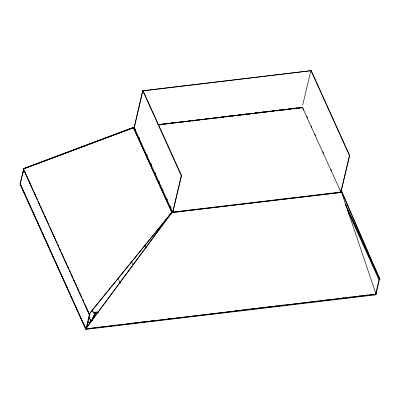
<?xml version="1.0" encoding="UTF-8"?>
<svg xmlns="http://www.w3.org/2000/svg" width="400" height="400" viewBox="0 0 400 400"><rect width="100%" height="100%" fill="white"/><g stroke="black" fill="none" stroke-linecap="round" stroke-linejoin="round"><path stroke-width="0.6" d="M83.345 322.935L86.015 328.85L376.055 294.105M345.33 203.855L379.625 279.505L379.935 279.445L341.285 190.21M83.185 323.37L22.995 189.79M375.965 293.91L375.82 294.84L85.805 329.395L85.92 328.915L20.18 183.77L23.55 169.205M98.415 312.37L93.365 312.94L93.485 312.43L92.405 310.075M134.34 127.48L142.79 90.83M143.055 90.665L181.57 175.53L172.75 212.225L181.265 175.68L142.745 90.7L311.195 70.605L349.705 155.475L340.97 192.155L302.235 107.055M340.77 192.14L349.4 155.62L310.995 70.59M375.64 294.265L378.955 279.71L347.46 210.26M376.09 294.225L341.09 190.965M85.82 328.65L171.145 213.18M22.915 173.26L23.335 171.48M302.665 105.24L310.685 71.32M133.72 127.78L172.015 212.65L341.58 192.38L172.06 212.39L85.88 328.72M133.67 127.24L23.555 168.55L23.54 168.875L133.74 127.625M23.755 169.7L23.715 169.08M20.25 183.74L22.825 189.715L22.775 190.435L83.06 323.345M88.78 313L89.385 314.255L86.07 328.81M171.965 212.385L89.085 314.14L23.24 168.955L133.305 127.635L171.965 212.385L133.545 127.725M95.325 312.485L90.985 321.455L91.165 321.685M91.265 321.61L95.61 312.64M91.365 321.655L95.705 312.685M92.06 320.585L95.865 312.735M20.14 183.79L20.035 184.385L22.71 190.195M142.745 90.7L134.12 127.33L172.63 212.2M83.235 322.99L83.13 323.58L85.805 329.395M86.395 328.77L89.93 314.08M89.085 314.14L171.68 212.31M171.885 212.18L341.535 191.94M342.07 191.985L341.69 192.075L340.92 190.375M23.8 169.105L20.22 183.66A0.58 0.425 -52.2 0 0 20.385 184.025M375.965 294.225L379.5 279.535L345.75 205.07M23.27 168.96L132.96 127.945M23.52 168.585L24.82 168.415M311.295 70.73L142.85 90.935M181.575 175.645L181.265 175.68M349.715 155.585L349.4 155.62M89.94 314.19L89.385 314.255M379.51 279.645L378.955 279.71M376.045 294.305L85.92 328.915M164.695 123.535L165.94 123.39M171.525 122.72L172.765 122.575M221.79 116.725L223.03 116.58M228.615 115.91L229.855 115.765M238.545 114.725L239.785 114.58M245.37 113.915L246.61 113.765M255.3 112.73L256.54 112.58M262.125 111.915L263.365 111.765M265.225 111.545L266.47 111.395M272.055 110.73L273.295 110.58M278.88 109.915L280.12 109.765M281.98 109.545L283.225 109.395M288.81 108.73L290.05 108.585M291.91 108.36L293.15 108.21M295.635 107.915L296.875 107.77M298.735 107.545L299.98 107.4M158.46 124.6L302.56 107.41M157.94 124.74L302.53 107.49M157.975 124.82L302.545 107.575M158.525 125.03L160.39 124.805M162.25 124.585L163.49 124.435M165.355 124.215L166.595 124.065M169.075 123.77L170.315 123.62M172.18 123.4L173.42 123.25M175.28 123.03L176.52 122.88M179.005 122.585L180.245 122.435M182.105 122.215L183.345 122.065M185.83 121.77L187.07 121.625M188.93 121.4L190.17 121.255M192.035 121.03L193.275 120.885M195.755 120.585L196.995 120.44M198.86 120.215L200.1 120.07M202.58 119.77L203.82 119.625M205.685 119.4L206.925 119.255M208.785 119.03L210.025 118.885M212.51 118.59L213.75 118.44M215.61 118.22L216.855 118.07M222.435 117.405L223.68 117.255M225.54 117.035L226.78 116.885M229.26 116.59L230.505 116.44M232.365 116.22L233.605 116.07M239.19 115.405L240.43 115.255M242.29 115.035L243.535 114.885M246.015 114.59L247.255 114.445M249.12 114.22L250.36 114.075M252.84 113.775L254.08 113.63M255.945 113.405L257.185 113.26M259.045 113.035L260.905 112.815M262.77 112.595L264.01 112.445M265.87 112.22L267.11 112.075M269.595 111.78L270.835 111.63M272.695 111.41L273.935 111.26M276.42 110.965L277.66 110.815M279.52 110.595L280.76 110.445M282.625 110.225L284.485 110M286.345 109.78L287.59 109.63M289.45 109.41L290.69 109.26M293.17 108.965L294.415 108.82M296.275 108.595L297.515 108.45M299.375 108.225L301.24 108.005M98.545 311.83L93.485 312.43M88.03 322.285L90.98 321.93M87.68 322.42L90.78 322.05M97.66 327.165L98.9 327.02M114.395 325.17L115.635 325.025M121.21 324.36L122.45 324.21M128.025 323.545L129.265 323.395M131.125 323.175L132.365 323.025M134.845 322.73L136.08 322.585M137.94 322.36L139.18 322.215M141.66 321.92L142.9 321.77M144.76 321.55L145.995 321.4M151.575 320.735L152.815 320.585M168.305 318.74L169.545 318.59M211.685 313.565L212.925 313.415M228.415 311.57L229.655 311.42M235.23 310.755L236.47 310.61M242.05 309.94L243.29 309.795M245.145 309.575L246.385 309.425M248.865 309.13L250.105 308.98M251.965 308.76L253.205 308.61M258.78 307.945L260.02 307.8M265.595 307.135L266.835 306.985M268.695 306.765L269.935 306.615M275.51 305.95L276.75 305.805M282.33 305.135L283.565 304.99M325.705 299.96L326.945 299.815M342.435 297.965L343.675 297.82M349.255 297.155L350.495 297.005M359.17 295.97L360.41 295.825M365.985 295.155L367.225 295.01M372.8 294.345L374.04 294.195M93.365 312.94L92.28 310.615M379.66 279.54L341.735 192.13M89.315 314.175L88.81 313.015M23.52 169.03L25.87 174.21M303.14 108.365L303.915 110.075M306.755 116.335L307.525 118.04M311.14 126.01L311.915 127.715M314.75 133.975L315.525 135.685M322.75 151.62L323.52 153.33M330.745 169.265L331.52 170.975M340.035 189.755L340.55 190.895M370.965 259.435L371.48 260.57M372.255 262.28L372.77 263.415M373.285 264.555L374.06 266.26M374.575 267.395L379.995 279.39M135.26 128.99L135.775 130.13M139.13 137.53L139.905 139.235M146.87 154.605L147.385 155.745M150.74 163.14L151.515 164.85M154.865 172.25L155.9 174.525M158.735 180.785L159.51 182.495M162.35 188.755L163.125 190.46M166.735 198.43L167.51 200.135M170.345 206.4L171.12 208.105M172.41 210.95L172.945 212.16M158.565 228.34L159.335 230.045M145.025 244.94L146.315 247.78M131.485 261.54L133.035 264.95M118.205 278.71L120.27 283.255M25.17 172.615L28.26 179.435M28.775 180.57L31.865 187.395M33.155 190.235L35.475 195.35M36.76 198.195L37.28 199.33M38.05 201.035L39.855 205.015M40.37 206.15L43.46 212.97M44.75 215.815L47.07 220.93M48.355 223.77L48.87 224.91M49.645 226.615L51.45 230.595M52.735 233.435L55.055 238.55M56.345 241.395L57.115 243.1M57.63 244.235L58.665 246.51M59.95 249.35L60.725 251.055M61.24 252.195L63.045 256.17M64.33 259.015L66.65 264.13M67.94 266.97L68.71 268.675M69.225 269.815L70.255 272.085M71.545 274.93L72.32 276.635M72.835 277.77L74.635 281.75M75.155 282.885L76.7 286.3M77.215 287.435L78.245 289.71M79.535 292.55L80.305 294.255M81.85 297.665L80.82 295.395L81.82 297.645M83.14 300.51L83.915 302.215M84.43 303.35L86.23 307.33M86.745 308.465L88.295 311.875M26.385 175.35L30.255 183.88M30.77 185.02L33.865 191.845M34.38 192.985L37.475 199.81M38.76 202.655L41.855 209.48M42.37 210.615L45.465 217.44M45.98 218.58L49.075 225.405M50.365 228.25L53.46 235.075M53.975 236.21L57.065 243.04M57.585 244.175L58.615 246.45M59.13 247.59L60.675 251M61.965 253.845L65.06 260.67M65.575 261.81L68.67 268.635M69.185 269.77L70.215 272.045M70.73 273.185L72.28 276.6M73.565 279.44L76.66 286.27M77.175 287.405L80.27 294.23M82.335 298.78L83.88 302.195M85.17 305.04L88.265 311.865M89.395 317.66L90.935 321.06M89.115 317.505L91.075 321.805"/></g></svg>
